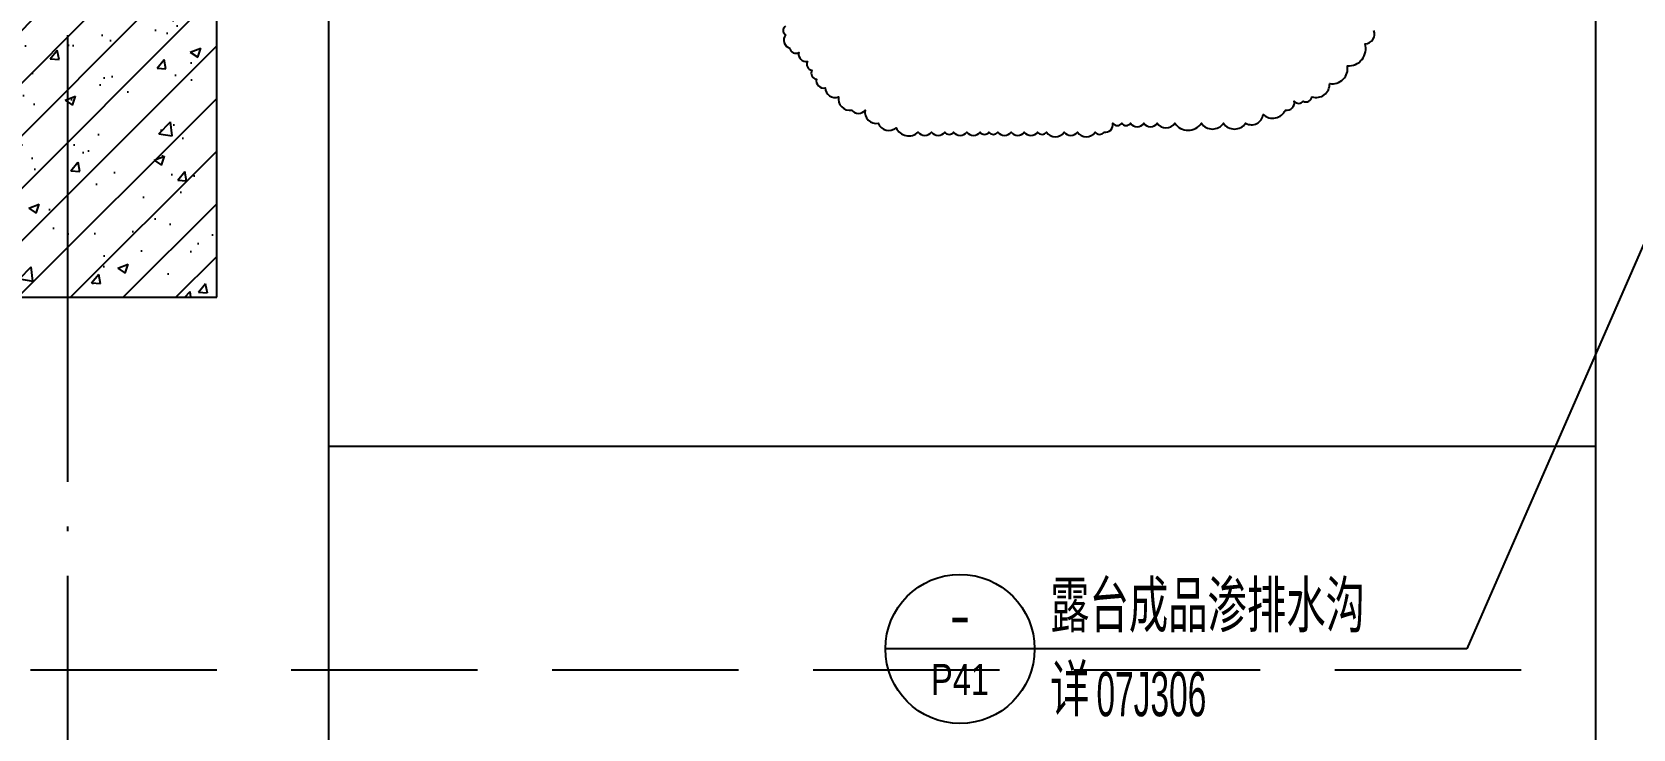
# Model space of a CAD drawing. Extents: x 57342 to 87103, y 19822 to 43940.
# Drawn here: x 76574 to 78722, y 36802 to 37738 of the extents above; entities that cross this region are included whole.
import ezdxf
from ezdxf.enums import TextEntityAlignment as Align

# ---------------------------------------------------------------- set-up
doc = ezdxf.new("R2010")
doc.units = 0
doc.header["$LTSCALE"] = 1000
doc.header["$MEASUREMENT"] = 0
doc.linetypes.add('DASH', pattern=[0.35, 0.25, -0.1])
doc.linetypes.add('DOTE', pattern=[2.42, 2, -0.2, 0.02, -0.2])
for name, color, linetype in [('01-标注_符号', 200, 'Continuous'), ('02-TEXT_标注', 130, 'Continuous'), ('05-填充_天正', 26, 'Continuous'), ('A-SUR_吊顶', 40, 'Continuous'), ('A-TECH_结构', 21, 'Continuous'), ('A_AXIS-轴线', 36, 'DOTE'), ('A_STR-砼柱', 51, 'Continuous')]:
    doc.layers.add(name, color=color, linetype=linetype)
doc.layers.add('DIM_MODI', color=6, linetype='Continuous', plot=False)
doc.styles.add('_TCH_DIM', font='ros.shx', dxfattribs={"width": 0.8, "bigfont": 'jd.shx'})

msp = doc.modelspace()

# ---------------------------------------------------------------- hatches: boundary and pattern name
at = {"layer": '05-填充_天正'}
h = msp.add_hatch(dxfattribs=at)
h.set_pattern_fill('钢筋混凝土', color=256, scale=20, style=0)
h.set_pattern_definition([(45, (0, 0), (-35.35534, 35.35534), []), (50, (0, 0), (143.45204, -12.55043), [15, -165]), (355, (0, 0), (-27.75027, 150.43843), [12, -132]), (100.4514, (11.95, -1.05), (115.70188, 137.8879), [12.74804, -140.22842]), (46.1842, (0, 40), (213.4482, -33.1038), [22.5, -247.5]), (96.6356, (17.79, 37.24), (186.93254, 194.82357), [19.12206, -210.3426]), (351.1842, (0, 40), (186.9324, 194.8237), [18, -198]), (21, (20, 30), (119.38141, -80.52378), [15, -165]), (326, (20, 30), (48.66307, 145.03), [12, -132]), (71.4514, (29.95, 23.29), (168.04453, 64.5061), [12.74804, -140.22842]), (37.5, (0, 0), (2.43197, 66.57877), [0, -130.4, 0, -134, 0, -132.5]), (7.5, (0, 0), (52.61391, 78.88234), [0, -76.4, 0, -127.4, 0, -50.5]), (327.5, (-44.6, 0), (106.764487, -4.510974), [0, -50, 0, -156, 0, -207]), (317.5, (-64.6, 0), (116.63723, 20.021), [0, -65, 0, -103.6, 0, -147])])
h.paths.add_polyline_path([(76422.2, 38181.6), (76422.2, 37381.6), (76822.2, 37381.6), (76822.2, 38181.6)])

# ---------------------------------------------------------------- linework, layer by layer
at = {"layer": '01-标注_符号'}
for p, q in [((79069, 38214.9), (78499.1, 36909.5)), ((77919.3, 36909.5), (77719.3, 36909.5)), ((78499.1, 36909.5), (77919.3, 36909.5))]:
    msp.add_line(p, q, dxfattribs=at)
msp.add_lwpolyline([(78672.2, 24701.6), (78672.2, 31680.9), (78630.2, 31696.2), (78714.2, 31711), (78672.2, 31725.9), (78672.2, 38705.3)], dxfattribs=at)
msp.add_circle((77819.3, 36909.5), 100, dxfattribs=at)
at = {"layer": 'A-SUR_吊顶', "linetype": 'DASH'}
msp.add_lwpolyline([(75872.2, 36881.6), (78672.2, 36881.6)], dxfattribs=at)
at = {"layer": 'A-TECH_结构'}
for points in [[(76972.2, 37861.6), (76972.2, 35781.6)], [(76972.2, 37181.6), (78672.2, 37181.6)]]:
    msp.add_lwpolyline(points, dxfattribs=at)
at = {"layer": 'A_AXIS-轴线', "ltscale": 0.3}
msp.add_line((76622.2, 24791.6), (76622.2, 41881.6), dxfattribs=at)
at = {"layer": 'A_STR-砼柱'}
for p, q in [((76822.2, 37381.6), (76822.2, 37761.6)), ((76422.2, 37381.6), (76822.2, 37381.6))]:
    msp.add_line(p, q, dxfattribs=at)
at = {"layer": 'DIM_MODI'}
msp.add_lwpolyline([(77585, 37745.6, 0.520567), (77585, 37733.8, 0.520567), (77585, 37733.8, 0.520567), (77591, 37716, 0.520567), (77591, 37716, 0.520567), (77602.9, 37710, 0.520567), (77602.9, 37710, 0.520567), (77614.7, 37698.2, 0.520567), (77620.7, 37686.3, 0.520567), (77620.7, 37686.3, 0.520567), (77626.6, 37674.4, 0.520567), (77626.6, 37674.4, 0.520567), (77638.5, 37662.6, 0.520567), (77638.5, 37662.6, 0.520567), (77656.3, 37650.7, 0.520567), (77656.3, 37650.7, 0.520567), (77674.1, 37632.9, 0.520567), (77674.1, 37632.9, 0.520567), (77691.9, 37632.9, 0.520567), (77691.9, 37632.9, 0.520567), (77709.7, 37615.1, 0.520567), (77709.7, 37615.1, 0.520567), (77733.5, 37609.2, 0.520567), (77733.5, 37609.2, 0.520567), (77763.2, 37603.3, 0.520567), (77763.2, 37603.3, 0.520567), (77781, 37603.3, 0.520567), (77781, 37603.3, 0.520567), (77798.8, 37603.3, 0.520567), (77798.8, 37603.3, 0.520567), (77810.7, 37603.3, 0.520567), (77810.7, 37603.3, 0.520567), (77828.5, 37603.3, 0.520567), (77828.5, 37603.3, 0.520567), (77846.3, 37603.3, 0.520567), (77846.3, 37603.3, 0.520567), (77858.1, 37603.3, 0.520567), (77858.1, 37603.3, 0.520567), (77870, 37603.3, 0.520567), (77870, 37603.3, 0.520567), (77887.8, 37603.3, 0.520567), (77887.8, 37603.3, 0.520567), (77905.6, 37603.3, 0.520567), (77905.6, 37603.3, 0.520567), (77923.5, 37603.3, 0.520567), (77923.5, 37603.3, 0.520567), (77935.3, 37603.3, 0.520567), (77935.3, 37603.3, 0.520567), (77959.1, 37603.3, 0.520567), (77959.1, 37603.3, 0.520567), (77976.9, 37603.3, 0.520567), (77976.9, 37603.3, 0.520567), (78000.6, 37603.3, 0.520567), (78000.6, 37603.3, 0.520567), (78012.5, 37603.3, 0.520567), (78012.5, 37603.3, 0.520567), (78024.4, 37615.1, 0.520567), (78024.4, 37615.1, 0.520567), (78036.3, 37615.1, 0.520567), (78036.3, 37615.1, 0.520567), (78048.1, 37615.1, 0.520567), (78048.1, 37615.1, 0.520567), (78065.9, 37615.1, 0.520567), (78065.9, 37615.1, 0.520567), (78083.8, 37615.1, 0.520567), (78083.8, 37615.1, 0.520567), (78107.5, 37615.1, 0.520567), (78107.5, 37615.1, 0.520567), (78143.1, 37615.1, 0.520567), (78143.1, 37615.1, 0.520567), (78172.8, 37615.1, 0.520567), (78172.8, 37615.1, 0.520567), (78202.5, 37615.1, 0.520567), (78202.5, 37615.1, 0.520567), (78226.2, 37627, 0.520567), (78226.2, 37627, 0.520567), (78255.9, 37632.9, 0.520567), (78255.9, 37632.9, 0.520567), (78267.8, 37644.8, 0.520567), (78267.8, 37644.8, 0.520567), (78279.7, 37644.8, 0.520567), (78279.7, 37644.8, 0.520567), (78291.5, 37650.7, 0.520567), (78291.5, 37650.7, 0.520567), (78315.3, 37668.5, 0.520567), (78315.3, 37668.5, 0.520567), (78339, 37692.2, 0.520567), (78339, 37692.2, 0.520567), (78362.8, 37721.9, 0.520567), (78362.8, 37721.9, 0.520567), (78374.7, 37739.7, 0.520567)], format="xyb", dxfattribs=at)

# ---------------------------------------------------------------- texts
at = {"layer": '02-TEXT_标注', "style": '_TCH_DIM'}
for s, height, width, p in [('露台成品渗排水沟', 69.46, 0.8, (77940.3, 36931.7)), ('详', 69.5, 0.8, (77940.3, 36819.1)), ('07J306', 59.5, 0.564706, (78002.4, 36819.1))]:
    msp.add_text(s, height=height, dxfattribs=dict(at, width=width)).set_placement(p)
for s, height, p, p2 in [('-', 53, (77805.2, 36927.9), (77833.4, 36927.9)), ('P41', 41.59, (77780.5, 36847.7), (77858.1, 36847.7))]:
    msp.add_text(s, height=height, dxfattribs=at).set_placement(p, p2, align=Align.FIT)

doc.saveas('drawing.dxf')
